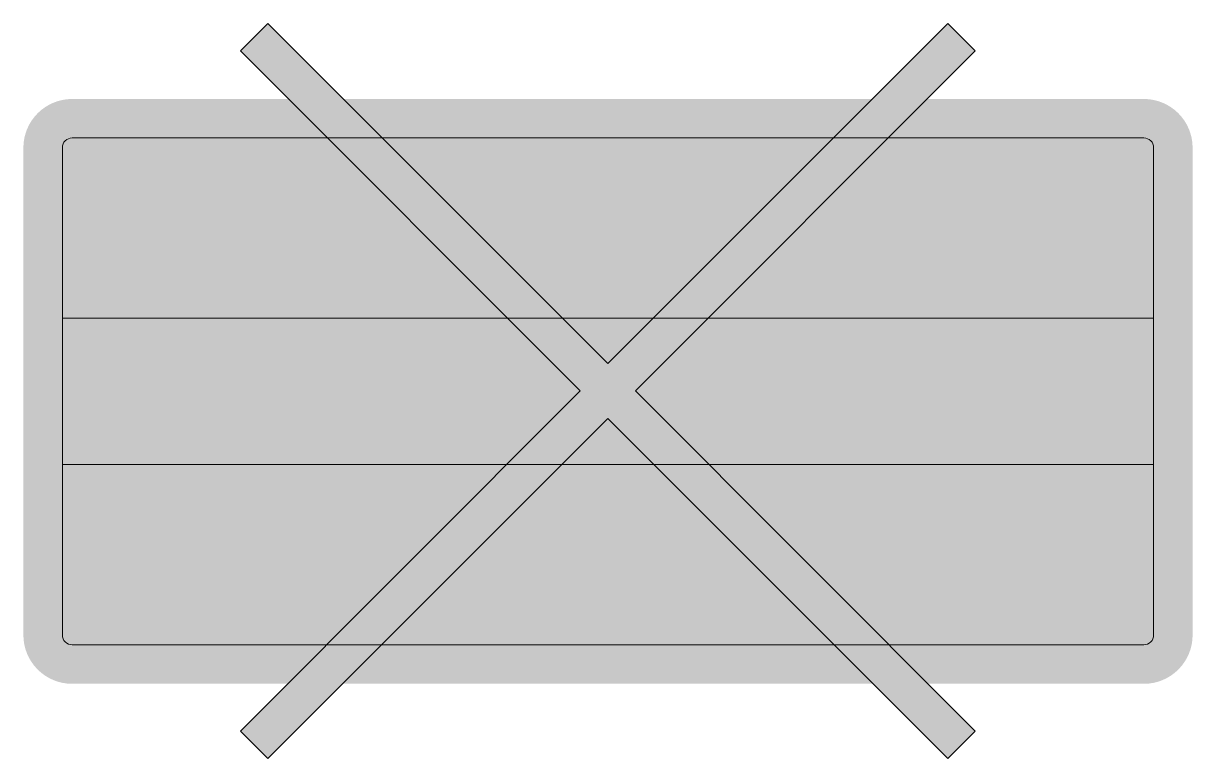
# Model space of a CAD drawing. Header units: millimetres. Extents: x -300 to 300, y -38 to 339.
import ezdxf

# ---------------------------------------------------------------- set-up
doc = ezdxf.new("R2010")
doc.units = ezdxf.units.MM

msp = doc.modelspace()

# ---------------------------------------------------------------- hatches: boundary and pattern name
at = {"lineweight": 0, "true_color": 0xff0000, "extrusion": (0, 0, -1)}
msp.add_hatch(color=1, dxfattribs=at).paths.add_polyline_path([(0.07, 164.35), (-174.36, 338.78), (-188.5, 324.64), (-14.07, 150.21), (-188.5, -24.22), (-174.36, -38.37), (0.07, 136.06), (174.5, -38.37), (188.64, -24.22), (14.21, 150.21), (188.64, 324.64), (174.5, 338.78)], flags=0)
at = {"lineweight": 0, "true_color": 0x1e1e1d, "extrusion": (0, 0, -1)}
h = msp.add_hatch(color=250, dxfattribs=at)
h.paths.add_polyline_path([(-300, 275), (-300, 25, 0.414214), (-275, 0), (275, 0, 0.414214), (300, 25), (300, 275, 0.414214), (275, 300), (-275, 300, 0.414214)])
h.paths.add_polyline_path([(-280, 275, -0.414214), (-275, 280), (275, 280, -0.414214), (280, 275), (280, 25, -0.414214), (275, 20), (-275, 20, -0.414214), (-280, 25)], flags=16)
at = {"lineweight": 0, "true_color": 0xf6f6f6, "extrusion": (0, 0, -1)}
for points in [[(280, 275, 0.414214), (275, 280), (-275, 280, 0.414214), (-280, 275), (-280, 187.5), (280, 187.5)], [(-280, 25, 0.414214), (-275, 20), (275, 20, 0.414214), (280, 25), (280, 112.5), (-280, 112.5)]]:
    msp.add_hatch(color=7, dxfattribs=at).paths.add_polyline_path(points)

# ---------------------------------------------------------------- linework, layer by layer
at = {"color": 1, "lineweight": 0, "flags": 128}
msp.add_lwpolyline([(-0.07, 164.35), (174.36, 338.78), (188.5, 324.64), (14.07, 150.21), (188.5, -24.22), (174.36, -38.37), (-0.07, 136.06), (-174.5, -38.37), (-188.64, -24.22), (-14.21, 150.21), (-188.64, 324.64), (-174.5, 338.78)], close=True, dxfattribs=at)
at = {"color": 7, "lineweight": 0, "true_color": 0xf6f6f6, "flags": 128}
for points in [[(-280, 275, -0.414214), (-275, 280), (275, 280, -0.414214), (280, 275), (280, 187.5), (-280, 187.5)], [(280, 25, -0.414214), (275, 20), (-275, 20, -0.414214), (-280, 25), (-280, 112.5), (280, 112.5)]]:
    msp.add_lwpolyline(points, format="xyb", close=True, dxfattribs=at)
at = {"color": 12, "lineweight": 0, "true_color": 0xcc0605, "flags": 128}
msp.add_lwpolyline([(280, 112.5), (-280, 112.5), (-280, 187.5), (280, 187.5)], close=True, dxfattribs=at)
at = {"color": 12, "lineweight": 0, "true_color": 0xcc0605}
msp.add_solid([(280, 112.5), (-280, 112.5), (280, 187.5), (-280, 187.5)], dxfattribs=at)

doc.saveas('drawing.dxf')
